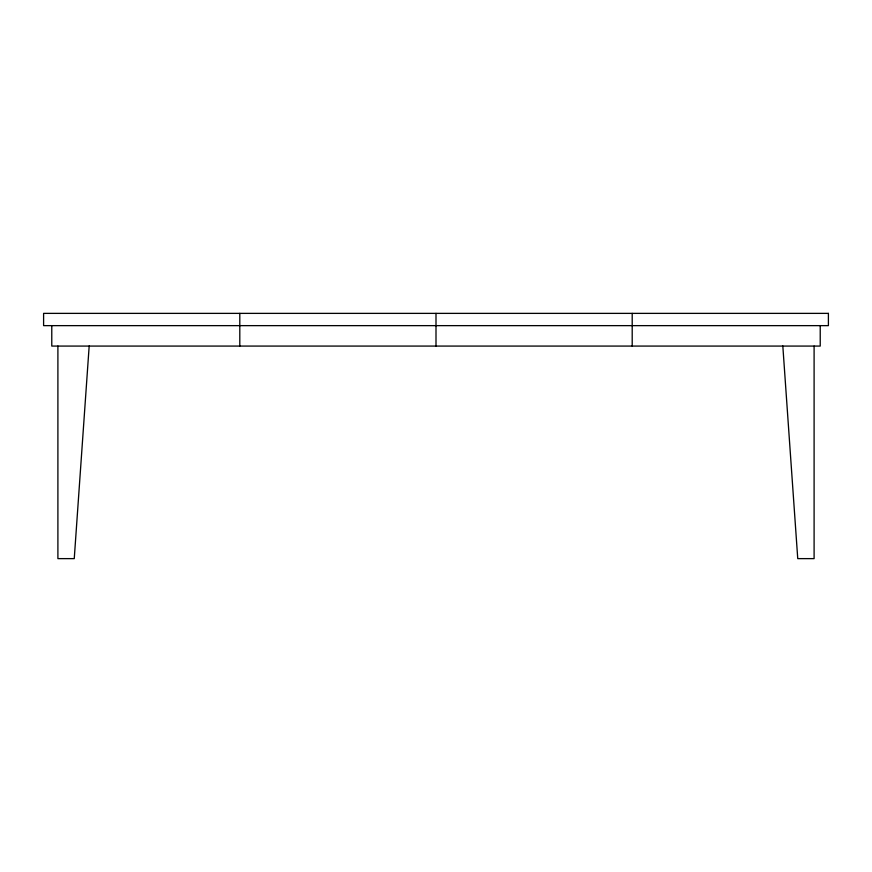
<?xml version="1.0" encoding="UTF-8"?>
<svg xmlns="http://www.w3.org/2000/svg" width="872" height="872" viewBox="0 0 872 872"><rect width="100%" height="100%" fill="white"/><g stroke="black" fill="none" stroke-linecap="round" stroke-linejoin="round"><path stroke-width="1.31" d="M89.184 345.955L74.251 558.625L57.901 558.625L57.901 346.075M782.816 345.955L797.749 558.625L814.099 558.625L814.099 346.075M820.225 325.638L820.225 346.075L51.775 346.075L51.775 325.638M632.2 313.375L632.2 346.075M436 313.375L436 346.075M239.8 313.375L239.8 346.075M828.4 313.375L43.6 313.375L43.6 325.638L828.4 325.638L828.4 313.375"/></g></svg>
